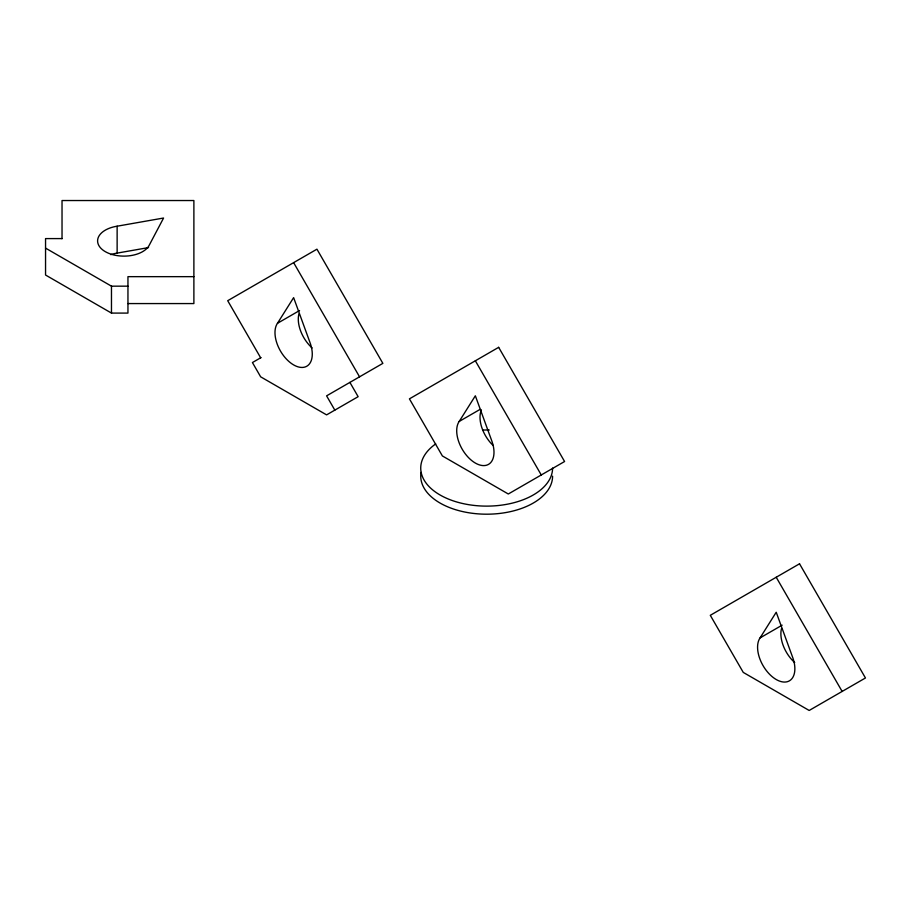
<?xml version="1.0" encoding="UTF-8"?>
<svg xmlns="http://www.w3.org/2000/svg" width="911" height="911" viewBox="0 0 911 911"><rect width="100%" height="100%" fill="white"/><g stroke="black" fill="none" stroke-linecap="round" stroke-linejoin="round"><path stroke-width="1.37" d="M277.479 323.291L293.627 297.624L309.774 341.932A26.373 15.225 60 0 1 293.627 364.912A26.373 15.225 60 0 1 277.479 323.291L299.56 310.537M459.201 421.44L475.348 395.784L491.496 440.093A26.373 15.225 60 0 1 475.348 463.061A26.373 15.225 60 0 1 459.201 421.44L480.051 409.403M760.07 637.905L776.218 612.238L792.365 656.546A26.373 15.225 60 0 1 776.218 679.526A26.373 15.225 60 0 1 760.07 637.905L782.15 625.162M261.013 357.59L252.427 362.544L260.66 376.824L326.594 414.881L358.137 396.672L349.892 382.392M117.132 226.201L163.581 218.025L149.427 244.843A26.373 15.225 0 0 1 105.312 251.664A26.373 15.225 0 0 1 117.132 226.201L117.132 253.11A26.373 15.225 0 0 0 110.766 254.636M117.132 253.11L148.55 247.587M62.028 238.591L45.55 238.591L45.55 275.02L111.472 313.088L127.95 313.088L127.95 276.659L193.884 276.659M45.55 248.111L111.472 286.168L127.95 286.168M127.95 303.568L193.884 303.568L193.884 200.534L62.028 200.534L62.028 238.728M776.218 577.255L842.14 691.438M475.348 360.79L541.271 474.973M293.627 262.641L359.549 376.824M334.827 410.121L326.594 395.852L382.859 363.364L316.937 249.181L227.704 300.698L260.66 357.795M111.472 286.168L111.472 313.088M552.59 476.134A65.922 38.057 0 0 1 483.434 514.146A65.922 38.057 0 0 1 421.064 472.399M552.59 468.06A65.922 38.057 0 0 1 464.462 503.897A65.922 38.057 0 0 1 435.709 443.908M482.784 430.06A65.922 38.057 0 0 1 489.253 430.026M312.109 347.934A26.373 15.225 60 0 1 298.922 313.953M794.699 662.548A26.373 15.225 60 0 1 781.513 628.567M492.897 445.228A26.373 15.225 60 0 1 481.429 409.893M498.659 347.33L409.426 398.859L442.382 455.944L508.304 494.001L564.581 461.513L498.659 347.33M799.528 563.795L710.295 615.312L743.262 672.409L809.184 710.466L865.45 677.978L799.528 563.795"/></g></svg>
